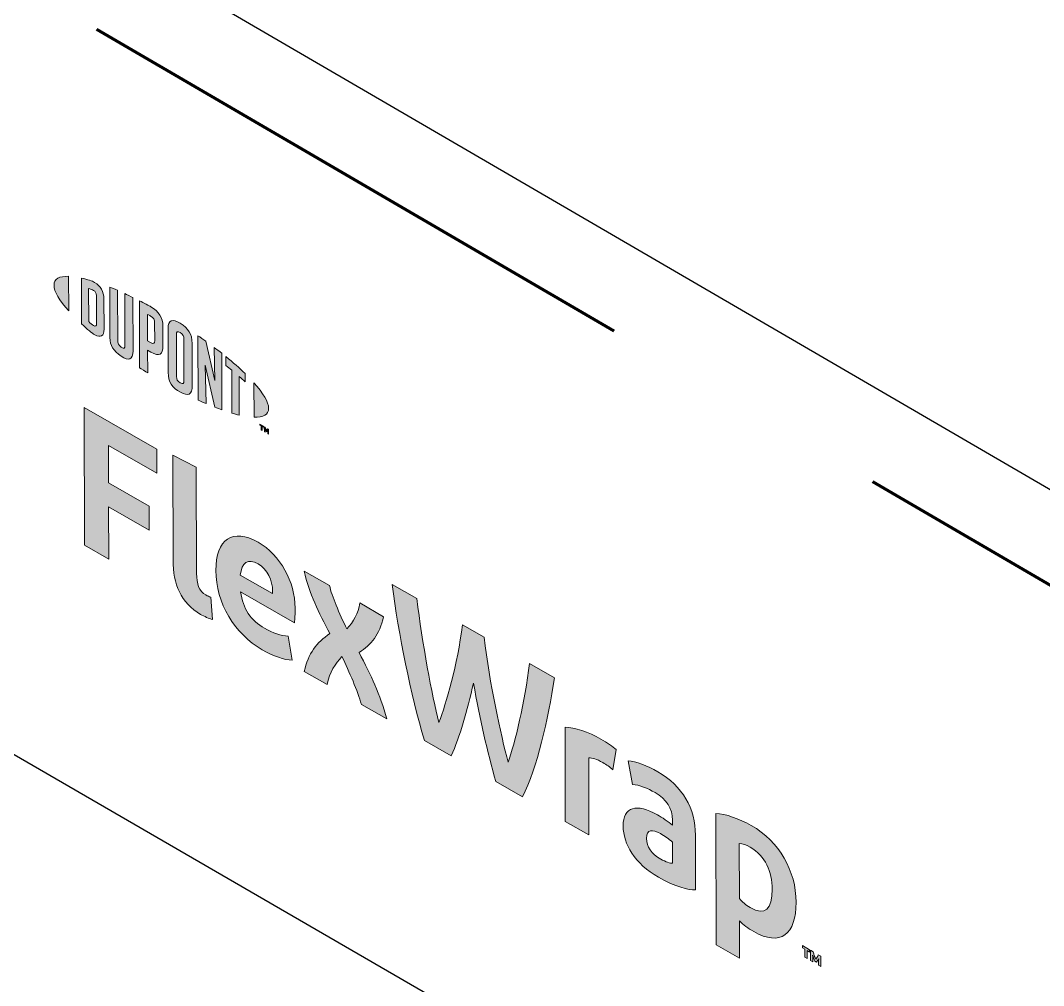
# Model space of a CAD drawing. Extents: x -1140 to 5605, y -816 to 2382.
# Drawn here: x 845 to 875.75, y 1150.04 to 1179.05 of the extents above; entities that cross this region are included whole.
import ezdxf

# ---------------------------------------------------------------- set-up
doc = ezdxf.new("R2010")
doc.units = 0
doc.header["$MEASUREMENT"] = 0
doc.linetypes.add('AI-Linetype-59', pattern=[27, 18, -9])
doc.layers.add('G-ANNO-TTLB', color=7, linetype='Continuous', lineweight=0)
doc.layers.add('TYVEK', color=7, linetype='Continuous', lineweight=0)

# ---------------------------------------------------------------- blocks, each defined once
blk = doc.blocks.new('Block_84')
at = {"layer": 'TYVEK', "true_color": 0x000000, "transparency": 33554687}
h = blk.add_hatch(color=18, dxfattribs=at)
h.dxf.hatch_style = 2
edge = h.paths.add_edge_path()
edge.add_spline(control_points=[(846.916, 1163.271), (846.916, 1163.271), (846.906, 1167.412), (846.906, 1167.412), (846.906, 1167.412), (849.091, 1166.157), (849.091, 1166.157), (849.091, 1166.157), (849.093, 1165.436), (849.093, 1165.436), (849.093, 1165.436), (847.641, 1166.269), (847.641, 1166.269), (847.641, 1166.269), (847.644, 1165.145), (847.644, 1165.145), (847.644, 1165.145), (848.865, 1164.444), (848.865, 1164.444), (848.865, 1164.444), (848.867, 1163.723), (848.867, 1163.723), (848.867, 1163.723), (847.646, 1164.424), (847.646, 1164.424), (847.646, 1164.424), (847.65, 1162.85), (847.65, 1162.85), (847.65, 1162.85), (846.916, 1163.271), (846.916, 1163.271)], knot_values=[0, 0, 0, 0, 1, 1, 1, 2, 2, 2, 3, 3, 3, 4, 4, 4, 5, 5, 5, 6, 6, 6, 7, 7, 7, 8, 8, 8, 9, 9, 9, 10, 10, 10, 10], degree=3, periodic=0)
h = blk.add_hatch(color=18, dxfattribs=at)
h.dxf.hatch_style = 2
edge = h.paths.add_edge_path()
edge.add_spline(control_points=[(850.289, 1162.428), (850.29, 1162.108), (850.362, 1161.896), (850.567, 1161.778), (850.618, 1161.748), (850.67, 1161.725), (850.716, 1161.71), (850.716, 1161.71), (850.769, 1161.036), (850.769, 1161.036), (850.671, 1161.068), (850.512, 1161.136), (850.41, 1161.195), (849.82, 1161.533), (849.583, 1162.112), (849.581, 1162.822), (849.581, 1162.822), (849.573, 1165.981), (849.573, 1165.981), (849.573, 1165.981), (850.281, 1165.622), (850.281, 1165.622), (850.281, 1165.622), (850.289, 1162.428), (850.289, 1162.428)], knot_values=[0, 0, 0, 0, 1, 1, 1, 2, 2, 2, 3, 3, 3, 4, 4, 4, 5, 5, 5, 6, 6, 6, 7, 7, 7, 8, 8, 8, 8], degree=3, periodic=0)
h = blk.add_hatch(color=18, dxfattribs=at)
h.dxf.hatch_style = 2
edge = h.paths.add_edge_path()
edge.add_spline(control_points=[(851.601, 1162.378), (851.601, 1162.378), (852.575, 1161.818), (852.575, 1161.818), (852.575, 1161.818), (852.575, 1161.889), (852.575, 1161.889), (852.574, 1162.22), (852.42, 1162.551), (852.138, 1162.713), (851.84, 1162.884), (851.646, 1162.753), (851.601, 1162.378)], knot_values=[0, 0, 0, 0, 1, 1, 1, 2, 2, 2, 3, 3, 3, 4, 4, 4, 4], degree=3, periodic=0)
edge = h.paths.add_edge_path()
edge.add_spline(control_points=[(853.159, 1159.817), (852.934, 1159.828), (852.6, 1159.937), (852.262, 1160.131), (851.436, 1160.606), (850.87, 1161.533), (850.868, 1162.515), (850.865, 1163.455), (851.382, 1163.797), (852.136, 1163.364), (852.808, 1162.978), (853.251, 1162.175), (853.253, 1161.382), (853.253, 1161.205), (853.243, 1161.057), (853.233, 1160.944), (853.233, 1160.944), (851.612, 1161.875), (851.612, 1161.875), (851.68, 1161.363), (851.921, 1161.012), (852.332, 1160.776), (852.583, 1160.632), (852.824, 1160.559), (853.045, 1160.539), (853.045, 1160.539), (853.159, 1159.817), (853.159, 1159.817)], knot_values=[0, 0, 0, 0, 1, 1, 1, 2, 2, 2, 3, 3, 3, 4, 4, 4, 5, 5, 5, 6, 6, 6, 7, 7, 7, 8, 8, 8, 9, 9, 9, 9], degree=3, periodic=0)
h = blk.add_hatch(color=18, dxfattribs=at)
h.dxf.hatch_style = 2
edge = h.paths.add_edge_path()
edge.add_spline(control_points=[(854.299, 1160.616), (853.955, 1161.251), (853.682, 1161.815), (853.521, 1162.498), (853.521, 1162.498), (854.286, 1162.059), (854.286, 1162.059), (854.353, 1161.754), (854.58, 1161.223), (854.806, 1160.756), (854.995, 1160.972), (855.159, 1161.227), (855.194, 1161.538), (855.194, 1161.538), (855.912, 1161.125), (855.912, 1161.125), (855.78, 1160.587), (855.555, 1160.284), (855.172, 1160.05), (855.542, 1159.359), (855.795, 1158.8), (856.007, 1158.052), (856.007, 1158.052), (855.242, 1158.491), (855.242, 1158.491), (855.134, 1158.884), (854.876, 1159.475), (854.66, 1159.924), (854.466, 1159.711), (854.282, 1159.462), (854.211, 1159.083), (854.211, 1159.083), (853.524, 1159.478), (853.524, 1159.478), (853.65, 1160.019), (853.89, 1160.354), (854.299, 1160.616)], knot_values=[0, 0, 0, 0, 1, 1, 1, 2, 2, 2, 3, 3, 3, 4, 4, 4, 5, 5, 5, 6, 6, 6, 7, 7, 7, 8, 8, 8, 9, 9, 9, 10, 10, 10, 11, 11, 11, 12, 12, 12, 12], degree=3, periodic=0)
h = blk.add_hatch(color=18, dxfattribs=at)
h.dxf.hatch_style = 2
edge = h.paths.add_edge_path()
edge.add_spline(control_points=[(860.301, 1159.722), (860.301, 1159.722), (861.05, 1159.292), (861.05, 1159.292), (860.858, 1158.026), (860.524, 1156.593), (860.09, 1155.708), (860.09, 1155.708), (859.285, 1156.17), (859.285, 1156.17), (859.032, 1157.054), (858.804, 1158.053), (858.612, 1159.132), (858.419, 1158.274), (858.2, 1157.531), (857.946, 1156.939), (857.946, 1156.939), (857.14, 1157.401), (857.14, 1157.401), (856.727, 1158.773), (856.359, 1160.609), (856.166, 1162.096), (856.166, 1162.096), (856.91, 1161.669), (856.91, 1161.669), (857.072, 1160.33), (857.362, 1158.763), (857.574, 1157.95), (857.793, 1158.515), (858.134, 1159.678), (858.279, 1160.883), (858.279, 1160.883), (858.936, 1160.506), (858.936, 1160.506), (859.093, 1159.128), (859.43, 1157.576), (859.657, 1156.754), (859.861, 1157.328), (860.15, 1158.562), (860.301, 1159.722)], knot_values=[0, 0, 0, 0, 1, 1, 1, 2, 2, 2, 3, 3, 3, 4, 4, 4, 5, 5, 5, 6, 6, 6, 7, 7, 7, 8, 8, 8, 9, 9, 9, 10, 10, 10, 11, 11, 11, 12, 12, 12, 13, 13, 13, 13], degree=3, periodic=0)
h = blk.add_hatch(color=18, dxfattribs=at)
h.dxf.hatch_style = 2
edge = h.paths.add_edge_path()
edge.add_spline(control_points=[(862.443, 1157.447), (862.627, 1157.341), (862.802, 1157.217), (862.904, 1157.129), (862.904, 1157.129), (862.803, 1156.519), (862.803, 1156.519), (862.716, 1156.605), (862.608, 1156.678), (862.501, 1156.74), (862.311, 1156.849), (862.183, 1156.881), (862.075, 1156.884), (862.075, 1156.884), (862.081, 1154.565), (862.081, 1154.565), (862.081, 1154.565), (861.373, 1154.972), (861.373, 1154.972), (861.373, 1154.972), (861.366, 1157.805), (861.366, 1157.805), (861.643, 1157.806), (862.073, 1157.659), (862.443, 1157.447)], knot_values=[0, 0, 0, 0, 1, 1, 1, 2, 2, 2, 3, 3, 3, 4, 4, 4, 5, 5, 5, 6, 6, 6, 7, 7, 7, 8, 8, 8, 8], degree=3, periodic=0)
h = blk.add_hatch(color=18, dxfattribs=at)
h.dxf.hatch_style = 2
edge = h.paths.add_edge_path()
edge.add_spline(control_points=[(864.598, 1153.717), (864.598, 1153.717), (864.597, 1154.349), (864.597, 1154.349), (864.479, 1154.447), (864.355, 1154.535), (864.232, 1154.606), (863.996, 1154.741), (863.812, 1154.741), (863.813, 1154.463), (863.813, 1154.214), (863.967, 1153.996), (864.239, 1153.84), (864.393, 1153.751), (864.521, 1153.713), (864.598, 1153.717)], knot_values=[0, 0, 0, 0, 1, 1, 1, 2, 2, 2, 3, 3, 3, 4, 4, 4, 5, 5, 5, 5], degree=3, periodic=0)
edge = h.paths.add_edge_path()
edge.add_spline(control_points=[(864.169, 1153.295), (863.466, 1153.699), (863.111, 1154.298), (863.11, 1154.831), (863.108, 1155.417), (863.523, 1155.521), (864.139, 1155.174), (864.282, 1155.091), (864.467, 1154.961), (864.595, 1154.864), (864.595, 1154.864), (864.595, 1155.006), (864.595, 1155.006), (864.594, 1155.367), (864.414, 1155.642), (864.07, 1155.839), (863.845, 1155.968), (863.604, 1156.065), (863.394, 1156.086), (863.394, 1156.086), (863.264, 1156.798), (863.264, 1156.798), (863.484, 1156.778), (863.838, 1156.646), (864.151, 1156.466), (864.905, 1156.033), (865.281, 1155.357), (865.283, 1154.558), (865.283, 1154.558), (865.287, 1152.914), (865.287, 1152.914), (865.077, 1152.91), (864.682, 1153.001), (864.169, 1153.295)], knot_values=[0, 0, 0, 0, 1, 1, 1, 2, 2, 2, 3, 3, 3, 4, 4, 4, 5, 5, 5, 6, 6, 6, 7, 7, 7, 8, 8, 8, 9, 9, 9, 10, 10, 10, 11, 11, 11, 11], degree=3, periodic=0)
h = blk.add_hatch(color=18, dxfattribs=at)
h.dxf.hatch_style = 2
edge = h.paths.add_edge_path()
edge.add_spline(control_points=[(866.932, 1152.382), (867.384, 1152.123), (867.593, 1152.322), (867.592, 1152.931), (867.591, 1153.463), (867.395, 1153.93), (866.928, 1154.198), (866.8, 1154.272), (866.707, 1154.295), (866.6, 1154.31), (866.6, 1154.31), (866.604, 1152.654), (866.604, 1152.654), (866.701, 1152.55), (866.784, 1152.468), (866.932, 1152.382)], knot_values=[0, 0, 0, 0, 1, 1, 1, 2, 2, 2, 3, 3, 3, 4, 4, 4, 5, 5, 5, 5], degree=3, periodic=0)
edge = h.paths.add_edge_path()
edge.add_spline(control_points=[(867.037, 1151.661), (866.857, 1151.764), (866.734, 1151.858), (866.606, 1151.985), (866.606, 1151.985), (866.608, 1150.861), (866.608, 1150.861), (866.608, 1150.861), (865.905, 1151.265), (865.905, 1151.265), (865.905, 1151.265), (865.896, 1155.21), (865.896, 1155.21), (866.188, 1155.196), (866.598, 1155.061), (866.962, 1154.852), (867.804, 1154.369), (868.308, 1153.489), (868.31, 1152.542), (868.313, 1151.572), (867.837, 1151.201), (867.037, 1151.661)], knot_values=[0, 0, 0, 0, 1, 1, 1, 2, 2, 2, 3, 3, 3, 4, 4, 4, 5, 5, 5, 6, 6, 6, 7, 7, 7, 7], degree=3, periodic=0)
h = blk.add_hatch(color=18, dxfattribs=at)
h.dxf.hatch_style = 2
edge = h.paths.add_edge_path()
edge.add_spline(control_points=[(868.818, 1151.056), (868.845, 1150.968), (868.869, 1150.902), (868.9, 1150.831), (868.93, 1150.867), (868.952, 1150.907), (868.977, 1150.965), (868.977, 1150.965), (869.051, 1150.922), (869.051, 1150.922), (869.051, 1150.922), (869.052, 1150.616), (869.052, 1150.616), (869.052, 1150.616), (868.987, 1150.653), (868.987, 1150.653), (868.987, 1150.653), (868.987, 1150.794), (868.987, 1150.794), (868.987, 1150.794), (868.99, 1150.84), (868.99, 1150.84), (868.97, 1150.806), (868.945, 1150.772), (868.924, 1150.746), (868.924, 1150.746), (868.874, 1150.774), (868.874, 1150.774), (868.852, 1150.826), (868.827, 1150.89), (868.806, 1150.949), (868.806, 1150.949), (868.809, 1150.896), (868.809, 1150.896), (868.809, 1150.896), (868.809, 1150.755), (868.809, 1150.755), (868.809, 1150.755), (868.745, 1150.792), (868.745, 1150.792), (868.745, 1150.792), (868.744, 1151.098), (868.744, 1151.098), (868.744, 1151.098), (868.818, 1151.056), (868.818, 1151.056)], knot_values=[0, 0, 0, 0, 1, 1, 1, 2, 2, 2, 3, 3, 3, 4, 4, 4, 5, 5, 5, 6, 6, 6, 7, 7, 7, 8, 8, 8, 9, 9, 9, 10, 10, 10, 11, 11, 11, 12, 12, 12, 13, 13, 13, 14, 14, 14, 15, 15, 15, 15], degree=3, periodic=0)
edge = h.paths.add_edge_path()
edge.add_spline(control_points=[(868.572, 1151.129), (868.572, 1151.129), (868.501, 1151.17), (868.501, 1151.17), (868.501, 1151.17), (868.501, 1151.238), (868.501, 1151.238), (868.501, 1151.238), (868.715, 1151.115), (868.715, 1151.115), (868.715, 1151.115), (868.715, 1151.047), (868.715, 1151.047), (868.715, 1151.047), (868.644, 1151.088), (868.644, 1151.088), (868.644, 1151.088), (868.644, 1150.85), (868.644, 1150.85), (868.644, 1150.85), (868.573, 1150.891), (868.573, 1150.891), (868.573, 1150.891), (868.572, 1151.129), (868.572, 1151.129)], knot_values=[0, 0, 0, 0, 1, 1, 1, 2, 2, 2, 3, 3, 3, 4, 4, 4, 5, 5, 5, 6, 6, 6, 7, 7, 7, 8, 8, 8, 8], degree=3, periodic=0)
at = {"layer": 'TYVEK'}
for points, knots in [([(846.916, 1163.271), (846.916, 1163.271), (846.906, 1167.412), (846.906, 1167.412), (846.906, 1167.412), (849.091, 1166.157), (849.091, 1166.157), (849.091, 1166.157), (849.093, 1165.436), (849.093, 1165.436), (849.093, 1165.436), (847.641, 1166.269), (847.641, 1166.269), (847.641, 1166.269), (847.644, 1165.145), (847.644, 1165.145), (847.644, 1165.145), (848.865, 1164.444), (848.865, 1164.444), (848.865, 1164.444), (848.867, 1163.723), (848.867, 1163.723), (848.867, 1163.723), (847.646, 1164.424), (847.646, 1164.424), (847.646, 1164.424), (847.65, 1162.85), (847.65, 1162.85), (847.65, 1162.85), (846.916, 1163.271), (846.916, 1163.271)], [0, 0, 0, 0, 1, 1, 1, 2, 2, 2, 3, 3, 3, 4, 4, 4, 5, 5, 5, 6, 6, 6, 7, 7, 7, 8, 8, 8, 9, 9, 9, 10, 10, 10, 10]), ([(850.289, 1162.428), (850.29, 1162.108), (850.362, 1161.896), (850.567, 1161.778), (850.618, 1161.748), (850.67, 1161.725), (850.716, 1161.71), (850.716, 1161.71), (850.769, 1161.036), (850.769, 1161.036), (850.671, 1161.068), (850.512, 1161.136), (850.41, 1161.195), (849.82, 1161.533), (849.583, 1162.112), (849.581, 1162.822), (849.581, 1162.822), (849.573, 1165.981), (849.573, 1165.981), (849.573, 1165.981), (850.281, 1165.622), (850.281, 1165.622), (850.281, 1165.622), (850.289, 1162.428), (850.289, 1162.428)], [0, 0, 0, 0, 1, 1, 1, 2, 2, 2, 3, 3, 3, 4, 4, 4, 5, 5, 5, 6, 6, 6, 7, 7, 7, 8, 8, 8, 8]), ([(853.159, 1159.817), (852.934, 1159.828), (852.6, 1159.937), (852.262, 1160.131), (851.436, 1160.606), (850.87, 1161.533), (850.868, 1162.515), (850.865, 1163.455), (851.382, 1163.797), (852.136, 1163.364), (852.808, 1162.978), (853.251, 1162.175), (853.253, 1161.382), (853.253, 1161.205), (853.243, 1161.057), (853.233, 1160.944), (853.233, 1160.944), (851.612, 1161.875), (851.612, 1161.875), (851.68, 1161.363), (851.921, 1161.012), (852.332, 1160.776), (852.583, 1160.632), (852.824, 1160.559), (853.045, 1160.539), (853.045, 1160.539), (853.159, 1159.817), (853.159, 1159.817)], [0, 0, 0, 0, 1, 1, 1, 2, 2, 2, 3, 3, 3, 4, 4, 4, 5, 5, 5, 6, 6, 6, 7, 7, 7, 8, 8, 8, 9, 9, 9, 9]), ([(851.601, 1162.378), (851.601, 1162.378), (852.575, 1161.818), (852.575, 1161.818), (852.575, 1161.818), (852.575, 1161.889), (852.575, 1161.889), (852.574, 1162.22), (852.42, 1162.551), (852.138, 1162.713), (851.84, 1162.884), (851.646, 1162.753), (851.601, 1162.378)], [0, 0, 0, 0, 1, 1, 1, 2, 2, 2, 3, 3, 3, 4, 4, 4, 4]), ([(854.299, 1160.616), (853.955, 1161.251), (853.682, 1161.815), (853.521, 1162.498), (853.521, 1162.498), (854.286, 1162.059), (854.286, 1162.059), (854.353, 1161.754), (854.58, 1161.223), (854.806, 1160.756), (854.995, 1160.972), (855.159, 1161.227), (855.194, 1161.538), (855.194, 1161.538), (855.912, 1161.125), (855.912, 1161.125), (855.78, 1160.587), (855.555, 1160.284), (855.172, 1160.05), (855.542, 1159.359), (855.795, 1158.8), (856.007, 1158.052), (856.007, 1158.052), (855.242, 1158.491), (855.242, 1158.491), (855.134, 1158.884), (854.876, 1159.475), (854.66, 1159.924), (854.466, 1159.711), (854.282, 1159.462), (854.211, 1159.083), (854.211, 1159.083), (853.524, 1159.478), (853.524, 1159.478), (853.65, 1160.019), (853.89, 1160.354), (854.299, 1160.616)], [0, 0, 0, 0, 1, 1, 1, 2, 2, 2, 3, 3, 3, 4, 4, 4, 5, 5, 5, 6, 6, 6, 7, 7, 7, 8, 8, 8, 9, 9, 9, 10, 10, 10, 11, 11, 11, 12, 12, 12, 12]), ([(860.301, 1159.722), (860.301, 1159.722), (861.05, 1159.292), (861.05, 1159.292), (860.858, 1158.026), (860.524, 1156.593), (860.09, 1155.708), (860.09, 1155.708), (859.285, 1156.17), (859.285, 1156.17), (859.032, 1157.054), (858.804, 1158.053), (858.612, 1159.132), (858.419, 1158.274), (858.2, 1157.531), (857.946, 1156.939), (857.946, 1156.939), (857.14, 1157.401), (857.14, 1157.401), (856.727, 1158.773), (856.359, 1160.609), (856.166, 1162.096), (856.166, 1162.096), (856.91, 1161.669), (856.91, 1161.669), (857.072, 1160.33), (857.362, 1158.763), (857.574, 1157.95), (857.793, 1158.515), (858.134, 1159.678), (858.279, 1160.883), (858.279, 1160.883), (858.936, 1160.506), (858.936, 1160.506), (859.093, 1159.128), (859.43, 1157.576), (859.657, 1156.754), (859.861, 1157.328), (860.15, 1158.562), (860.301, 1159.722)], [0, 0, 0, 0, 1, 1, 1, 2, 2, 2, 3, 3, 3, 4, 4, 4, 5, 5, 5, 6, 6, 6, 7, 7, 7, 8, 8, 8, 9, 9, 9, 10, 10, 10, 11, 11, 11, 12, 12, 12, 13, 13, 13, 13]), ([(862.443, 1157.447), (862.627, 1157.341), (862.802, 1157.217), (862.904, 1157.129), (862.904, 1157.129), (862.803, 1156.519), (862.803, 1156.519), (862.716, 1156.605), (862.608, 1156.678), (862.501, 1156.74), (862.311, 1156.849), (862.183, 1156.881), (862.075, 1156.884), (862.075, 1156.884), (862.081, 1154.565), (862.081, 1154.565), (862.081, 1154.565), (861.373, 1154.972), (861.373, 1154.972), (861.373, 1154.972), (861.366, 1157.805), (861.366, 1157.805), (861.643, 1157.806), (862.073, 1157.659), (862.443, 1157.447)], [0, 0, 0, 0, 1, 1, 1, 2, 2, 2, 3, 3, 3, 4, 4, 4, 5, 5, 5, 6, 6, 6, 7, 7, 7, 8, 8, 8, 8]), ([(864.169, 1153.295), (863.466, 1153.699), (863.111, 1154.298), (863.11, 1154.831), (863.108, 1155.417), (863.523, 1155.521), (864.139, 1155.174), (864.282, 1155.091), (864.467, 1154.961), (864.595, 1154.864), (864.595, 1154.864), (864.595, 1155.006), (864.595, 1155.006), (864.594, 1155.367), (864.414, 1155.642), (864.07, 1155.839), (863.845, 1155.968), (863.604, 1156.065), (863.394, 1156.086), (863.394, 1156.086), (863.264, 1156.798), (863.264, 1156.798), (863.484, 1156.778), (863.838, 1156.646), (864.151, 1156.466), (864.905, 1156.033), (865.281, 1155.357), (865.283, 1154.558), (865.283, 1154.558), (865.287, 1152.914), (865.287, 1152.914), (865.077, 1152.91), (864.682, 1153.001), (864.169, 1153.295)], [0, 0, 0, 0, 1, 1, 1, 2, 2, 2, 3, 3, 3, 4, 4, 4, 5, 5, 5, 6, 6, 6, 7, 7, 7, 8, 8, 8, 9, 9, 9, 10, 10, 10, 11, 11, 11, 11]), ([(867.037, 1151.661), (866.857, 1151.764), (866.734, 1151.858), (866.606, 1151.985), (866.606, 1151.985), (866.608, 1150.861), (866.608, 1150.861), (866.608, 1150.861), (865.905, 1151.265), (865.905, 1151.265), (865.905, 1151.265), (865.896, 1155.21), (865.896, 1155.21), (866.188, 1155.196), (866.598, 1155.061), (866.962, 1154.852), (867.804, 1154.369), (868.308, 1153.489), (868.31, 1152.542), (868.313, 1151.572), (867.837, 1151.201), (867.037, 1151.661)], [0, 0, 0, 0, 1, 1, 1, 2, 2, 2, 3, 3, 3, 4, 4, 4, 5, 5, 5, 6, 6, 6, 7, 7, 7, 7]), ([(864.598, 1153.717), (864.598, 1153.717), (864.597, 1154.349), (864.597, 1154.349), (864.479, 1154.447), (864.355, 1154.535), (864.232, 1154.606), (863.996, 1154.741), (863.812, 1154.741), (863.813, 1154.463), (863.813, 1154.214), (863.967, 1153.996), (864.239, 1153.84), (864.393, 1153.751), (864.521, 1153.713), (864.598, 1153.717)], [0, 0, 0, 0, 1, 1, 1, 2, 2, 2, 3, 3, 3, 4, 4, 4, 5, 5, 5, 5]), ([(866.932, 1152.382), (867.384, 1152.123), (867.593, 1152.322), (867.592, 1152.931), (867.591, 1153.463), (867.395, 1153.93), (866.928, 1154.198), (866.8, 1154.272), (866.707, 1154.295), (866.6, 1154.31), (866.6, 1154.31), (866.604, 1152.654), (866.604, 1152.654), (866.701, 1152.55), (866.784, 1152.468), (866.932, 1152.382)], [0, 0, 0, 0, 1, 1, 1, 2, 2, 2, 3, 3, 3, 4, 4, 4, 5, 5, 5, 5]), ([(868.572, 1151.129), (868.572, 1151.129), (868.501, 1151.17), (868.501, 1151.17), (868.501, 1151.17), (868.501, 1151.238), (868.501, 1151.238), (868.501, 1151.238), (868.715, 1151.115), (868.715, 1151.115), (868.715, 1151.115), (868.715, 1151.047), (868.715, 1151.047), (868.715, 1151.047), (868.644, 1151.088), (868.644, 1151.088), (868.644, 1151.088), (868.644, 1150.85), (868.644, 1150.85), (868.644, 1150.85), (868.573, 1150.891), (868.573, 1150.891), (868.573, 1150.891), (868.572, 1151.129), (868.572, 1151.129)], [0, 0, 0, 0, 1, 1, 1, 2, 2, 2, 3, 3, 3, 4, 4, 4, 5, 5, 5, 6, 6, 6, 7, 7, 7, 8, 8, 8, 8]), ([(868.818, 1151.056), (868.845, 1150.968), (868.869, 1150.902), (868.9, 1150.831), (868.93, 1150.867), (868.952, 1150.907), (868.977, 1150.965), (868.977, 1150.965), (869.051, 1150.922), (869.051, 1150.922), (869.051, 1150.922), (869.052, 1150.616), (869.052, 1150.616), (869.052, 1150.616), (868.987, 1150.653), (868.987, 1150.653), (868.987, 1150.653), (868.987, 1150.794), (868.987, 1150.794), (868.987, 1150.794), (868.99, 1150.84), (868.99, 1150.84), (868.97, 1150.806), (868.945, 1150.772), (868.924, 1150.746), (868.924, 1150.746), (868.874, 1150.774), (868.874, 1150.774), (868.852, 1150.826), (868.827, 1150.89), (868.806, 1150.949), (868.806, 1150.949), (868.809, 1150.896), (868.809, 1150.896), (868.809, 1150.896), (868.809, 1150.755), (868.809, 1150.755), (868.809, 1150.755), (868.745, 1150.792), (868.745, 1150.792), (868.745, 1150.792), (868.744, 1151.098), (868.744, 1151.098), (868.744, 1151.098), (868.818, 1151.056), (868.818, 1151.056)], [0, 0, 0, 0, 1, 1, 1, 2, 2, 2, 3, 3, 3, 4, 4, 4, 5, 5, 5, 6, 6, 6, 7, 7, 7, 8, 8, 8, 9, 9, 9, 10, 10, 10, 11, 11, 11, 12, 12, 12, 13, 13, 13, 14, 14, 14, 15, 15, 15, 15])]:
    blk.add_open_spline(points, degree=3, knots=knots, dxfattribs=at)
blk = doc.blocks.new('Block_85')
at = {"layer": 'TYVEK', "true_color": 0x000000, "transparency": 33554687}
h = blk.add_hatch(color=18, dxfattribs=at)
h.dxf.hatch_style = 2
edge = h.paths.add_edge_path()
edge.add_spline(control_points=[(846.004, 1171.091), (846.004, 1170.9), (846.165, 1170.63), (846.445, 1170.316), (846.445, 1170.316), (846.442, 1171.356), (846.442, 1171.356), (846.163, 1171.364), (846.003, 1171.279), (846.004, 1171.091)], knot_values=[0, 0, 0, 0, 1, 1, 1, 2, 2, 2, 3, 3, 3, 3], degree=3, periodic=0)
h = blk.add_hatch(color=18, dxfattribs=at)
h.dxf.hatch_style = 2
edge = h.paths.add_edge_path()
edge.add_spline(control_points=[(847.285, 1169.931), (847.285, 1169.851), (847.244, 1169.848), (847.194, 1169.877), (847.155, 1169.899), (847.095, 1169.949), (847.047, 1169.993), (847.047, 1169.993), (847.044, 1170.987), (847.044, 1170.987), (847.093, 1170.973), (847.153, 1170.955), (847.191, 1170.933), (847.241, 1170.905), (847.283, 1170.854), (847.283, 1170.775), (847.283, 1170.775), (847.285, 1169.931), (847.285, 1169.931)], knot_values=[0, 0, 0, 0, 1, 1, 1, 2, 2, 2, 3, 3, 3, 4, 4, 4, 5, 5, 5, 6, 6, 6, 6], degree=3, periodic=0)
edge = h.paths.add_edge_path()
edge.add_spline(control_points=[(847.223, 1171.174), (847.145, 1171.219), (847.032, 1171.257), (846.829, 1171.302), (846.829, 1171.302), (846.832, 1169.924), (846.832, 1169.924), (847.012, 1169.758), (847.149, 1169.643), (847.227, 1169.598), (847.407, 1169.495), (847.508, 1169.564), (847.508, 1169.767), (847.508, 1169.767), (847.505, 1170.682), (847.505, 1170.682), (847.505, 1170.886), (847.403, 1171.071), (847.223, 1171.174)], knot_values=[0, 0, 0, 0, 1, 1, 1, 2, 2, 2, 3, 3, 3, 4, 4, 4, 5, 5, 5, 6, 6, 6, 6], degree=3, periodic=0)
h = blk.add_hatch(color=18, dxfattribs=at)
h.dxf.hatch_style = 2
edge = h.paths.add_edge_path()
edge.add_spline(control_points=[(848.135, 1169.281), (848.136, 1169.201), (848.112, 1169.164), (848.026, 1169.226), (847.941, 1169.287), (847.918, 1169.341), (847.918, 1169.435), (847.918, 1169.435), (847.914, 1170.935), (847.914, 1170.935), (847.858, 1170.96), (847.732, 1171.012), (847.678, 1171.034), (847.678, 1171.034), (847.682, 1169.518), (847.682, 1169.518), (847.683, 1169.275), (847.785, 1169.123), (848.026, 1168.952), (848.247, 1168.796), (848.382, 1168.847), (848.381, 1169.116), (848.381, 1169.116), (848.377, 1170.718), (848.377, 1170.718), (848.331, 1170.742), (848.18, 1170.814), (848.132, 1170.836), (848.132, 1170.836), (848.135, 1169.281), (848.135, 1169.281)], knot_values=[0, 0, 0, 0, 1, 1, 1, 2, 2, 2, 3, 3, 3, 4, 4, 4, 5, 5, 5, 6, 6, 6, 7, 7, 7, 8, 8, 8, 9, 9, 9, 10, 10, 10, 10], degree=3, periodic=0)
h = blk.add_hatch(color=18, dxfattribs=at)
h.dxf.hatch_style = 2
edge = h.paths.add_edge_path()
edge.add_spline(control_points=[(849.03, 1169.425), (849.03, 1169.338), (849.004, 1169.31), (848.904, 1169.367), (848.904, 1169.367), (848.818, 1169.416), (848.818, 1169.416), (848.818, 1169.416), (848.816, 1170.212), (848.816, 1170.212), (848.854, 1170.193), (848.875, 1170.181), (848.898, 1170.168), (849.006, 1170.106), (849.029, 1170.046), (849.029, 1169.957), (849.029, 1169.957), (849.03, 1169.425), (849.03, 1169.425)], knot_values=[0, 0, 0, 0, 1, 1, 1, 2, 2, 2, 3, 3, 3, 4, 4, 4, 5, 5, 5, 6, 6, 6, 6], degree=3, periodic=0)
edge = h.paths.add_edge_path()
edge.add_spline(control_points=[(848.912, 1170.442), (848.869, 1170.466), (848.713, 1170.55), (848.569, 1170.622), (848.569, 1170.622), (848.574, 1168.604), (848.574, 1168.604), (848.623, 1168.573), (848.751, 1168.492), (848.82, 1168.45), (848.82, 1168.45), (848.819, 1169.135), (848.819, 1169.135), (848.819, 1169.135), (848.915, 1169.08), (848.915, 1169.08), (849.172, 1168.933), (849.279, 1169.005), (849.279, 1169.261), (849.279, 1169.261), (849.277, 1169.856), (849.277, 1169.856), (849.277, 1170.107), (849.156, 1170.301), (848.912, 1170.442)], knot_values=[0, 0, 0, 0, 1, 1, 1, 2, 2, 2, 3, 3, 3, 4, 4, 4, 5, 5, 5, 6, 6, 6, 7, 7, 7, 8, 8, 8, 8], degree=3, periodic=0)
h = blk.add_hatch(color=18, dxfattribs=at)
h.dxf.hatch_style = 2
edge = h.paths.add_edge_path()
edge.add_spline(control_points=[(849.91, 1168.216), (849.91, 1168.136), (849.887, 1168.108), (849.8, 1168.155), (849.711, 1168.204), (849.686, 1168.262), (849.686, 1168.345), (849.686, 1168.345), (849.683, 1169.603), (849.683, 1169.603), (849.683, 1169.686), (849.707, 1169.717), (849.797, 1169.663), (849.884, 1169.61), (849.907, 1169.554), (849.907, 1169.474), (849.907, 1169.474), (849.91, 1168.216), (849.91, 1168.216)], knot_values=[0, 0, 0, 0, 1, 1, 1, 2, 2, 2, 3, 3, 3, 4, 4, 4, 5, 5, 5, 6, 6, 6, 6], degree=3, periodic=0)
edge = h.paths.add_edge_path()
edge.add_spline(control_points=[(849.796, 1169.945), (849.568, 1170.089), (849.433, 1170.05), (849.433, 1169.785), (849.433, 1169.785), (849.437, 1168.464), (849.437, 1168.464), (849.437, 1168.184), (849.56, 1167.998), (849.801, 1167.872), (850.037, 1167.748), (850.159, 1167.781), (850.159, 1168.079), (850.159, 1168.079), (850.156, 1169.34), (850.156, 1169.34), (850.155, 1169.624), (850.043, 1169.789), (849.796, 1169.945)], knot_values=[0, 0, 0, 0, 1, 1, 1, 2, 2, 2, 3, 3, 3, 4, 4, 4, 5, 5, 5, 6, 6, 6, 6], degree=3, periodic=0)
h = blk.add_hatch(color=18, dxfattribs=at)
h.dxf.hatch_style = 2
edge = h.paths.add_edge_path()
edge.add_spline(control_points=[(850.84, 1168.223), (850.84, 1168.223), (850.565, 1169.406), (850.565, 1169.406), (850.49, 1169.46), (850.401, 1169.523), (850.331, 1169.57), (850.331, 1169.57), (850.336, 1167.633), (850.336, 1167.633), (850.385, 1167.61), (850.509, 1167.555), (850.573, 1167.528), (850.573, 1167.528), (850.551, 1168.681), (850.551, 1168.681), (850.551, 1168.681), (850.842, 1167.418), (850.842, 1167.418), (850.903, 1167.394), (850.993, 1167.361), (851.052, 1167.34), (851.052, 1167.34), (851.048, 1169.042), (851.048, 1169.042), (850.986, 1169.091), (850.874, 1169.177), (850.821, 1169.217), (850.821, 1169.217), (850.84, 1168.223), (850.84, 1168.223)], knot_values=[0, 0, 0, 0, 1, 1, 1, 2, 2, 2, 3, 3, 3, 4, 4, 4, 5, 5, 5, 6, 6, 6, 7, 7, 7, 8, 8, 8, 9, 9, 9, 10, 10, 10, 10], degree=3, periodic=0)
h = blk.add_hatch(color=18, dxfattribs=at)
h.dxf.hatch_style = 2
edge = h.paths.add_edge_path()
edge.add_spline(control_points=[(851.17, 1168.674), (851.231, 1168.627), (851.291, 1168.578), (851.349, 1168.53), (851.349, 1168.53), (851.352, 1167.242), (851.352, 1167.242), (851.406, 1167.226), (851.506, 1167.198), (851.573, 1167.183), (851.573, 1167.183), (851.57, 1168.343), (851.57, 1168.343), (851.634, 1168.287), (851.694, 1168.233), (851.749, 1168.183), (851.749, 1168.183), (851.748, 1168.432), (851.748, 1168.432), (851.574, 1168.601), (851.388, 1168.766), (851.169, 1168.943), (851.169, 1168.943), (851.17, 1168.674), (851.17, 1168.674)], knot_values=[0, 0, 0, 0, 1, 1, 1, 2, 2, 2, 3, 3, 3, 4, 4, 4, 5, 5, 5, 6, 6, 6, 7, 7, 7, 8, 8, 8, 8], degree=3, periodic=0)
h = blk.add_hatch(color=18, dxfattribs=at)
h.dxf.hatch_style = 2
edge = h.paths.add_edge_path()
edge.add_spline(control_points=[(852.455, 1167.387), (852.455, 1167.196), (852.295, 1167.11), (852.016, 1167.118), (852.016, 1167.118), (852.013, 1168.158), (852.013, 1168.158), (852.293, 1167.845), (852.454, 1167.576), (852.455, 1167.387)], knot_values=[0, 0, 0, 0, 1, 1, 1, 2, 2, 2, 3, 3, 3, 3], degree=3, periodic=0)
h = blk.add_hatch(color=18, dxfattribs=at)
h.dxf.hatch_style = 2
edge = h.paths.add_edge_path()
edge.add_spline(control_points=[(852.325, 1166.836), (852.325, 1166.836), (852.352, 1166.821), (852.352, 1166.821), (852.352, 1166.821), (852.391, 1166.727), (852.391, 1166.727), (852.391, 1166.727), (852.43, 1166.776), (852.43, 1166.776), (852.43, 1166.776), (852.456, 1166.761), (852.456, 1166.761), (852.456, 1166.761), (852.456, 1166.611), (852.456, 1166.611), (852.456, 1166.611), (852.432, 1166.625), (852.432, 1166.625), (852.432, 1166.625), (852.432, 1166.732), (852.432, 1166.732), (852.432, 1166.732), (852.392, 1166.683), (852.392, 1166.683), (852.392, 1166.683), (852.39, 1166.685), (852.39, 1166.685), (852.39, 1166.685), (852.349, 1166.779), (852.349, 1166.779), (852.349, 1166.779), (852.35, 1166.673), (852.35, 1166.673), (852.35, 1166.673), (852.326, 1166.686), (852.326, 1166.686), (852.326, 1166.686), (852.325, 1166.836), (852.325, 1166.836)], knot_values=[0, 0, 0, 0, 1, 1, 1, 2, 2, 2, 3, 3, 3, 4, 4, 4, 5, 5, 5, 6, 6, 6, 7, 7, 7, 8, 8, 8, 9, 9, 9, 10, 10, 10, 11, 11, 11, 12, 12, 12, 13, 13, 13, 13], degree=3, periodic=0)
edge = h.paths.add_edge_path()
edge.add_spline(control_points=[(852.233, 1166.863), (852.233, 1166.863), (852.192, 1166.886), (852.192, 1166.886), (852.192, 1166.886), (852.192, 1166.912), (852.192, 1166.912), (852.192, 1166.912), (852.297, 1166.852), (852.297, 1166.852), (852.297, 1166.852), (852.297, 1166.826), (852.297, 1166.826), (852.297, 1166.826), (852.257, 1166.849), (852.257, 1166.849), (852.257, 1166.849), (852.258, 1166.725), (852.258, 1166.725), (852.258, 1166.725), (852.233, 1166.74), (852.233, 1166.74), (852.233, 1166.74), (852.233, 1166.863), (852.233, 1166.863)], knot_values=[0, 0, 0, 0, 1, 1, 1, 2, 2, 2, 3, 3, 3, 4, 4, 4, 5, 5, 5, 6, 6, 6, 7, 7, 7, 8, 8, 8, 8], degree=3, periodic=0)
at = {"layer": 'TYVEK'}
for points, knots in [([(846.004, 1171.091), (846.004, 1170.9), (846.165, 1170.63), (846.445, 1170.316), (846.445, 1170.316), (846.442, 1171.356), (846.442, 1171.356), (846.163, 1171.364), (846.003, 1171.279), (846.004, 1171.091)], [0, 0, 0, 0, 1, 1, 1, 2, 2, 2, 3, 3, 3, 3]), ([(847.223, 1171.174), (847.145, 1171.219), (847.032, 1171.257), (846.829, 1171.302), (846.829, 1171.302), (846.832, 1169.924), (846.832, 1169.924), (847.012, 1169.758), (847.149, 1169.643), (847.227, 1169.598), (847.407, 1169.495), (847.508, 1169.564), (847.508, 1169.767), (847.508, 1169.767), (847.505, 1170.682), (847.505, 1170.682), (847.505, 1170.886), (847.403, 1171.071), (847.223, 1171.174)], [0, 0, 0, 0, 1, 1, 1, 2, 2, 2, 3, 3, 3, 4, 4, 4, 5, 5, 5, 6, 6, 6, 6]), ([(848.135, 1169.281), (848.136, 1169.201), (848.112, 1169.164), (848.026, 1169.226), (847.941, 1169.287), (847.918, 1169.341), (847.918, 1169.435), (847.918, 1169.435), (847.914, 1170.935), (847.914, 1170.935), (847.858, 1170.96), (847.732, 1171.012), (847.678, 1171.034), (847.678, 1171.034), (847.682, 1169.518), (847.682, 1169.518), (847.683, 1169.275), (847.785, 1169.123), (848.026, 1168.952), (848.247, 1168.796), (848.382, 1168.847), (848.381, 1169.116), (848.381, 1169.116), (848.377, 1170.718), (848.377, 1170.718), (848.331, 1170.742), (848.18, 1170.814), (848.132, 1170.836), (848.132, 1170.836), (848.135, 1169.281), (848.135, 1169.281)], [0, 0, 0, 0, 1, 1, 1, 2, 2, 2, 3, 3, 3, 4, 4, 4, 5, 5, 5, 6, 6, 6, 7, 7, 7, 8, 8, 8, 9, 9, 9, 10, 10, 10, 10]), ([(847.285, 1169.931), (847.285, 1169.851), (847.244, 1169.848), (847.194, 1169.877), (847.155, 1169.899), (847.095, 1169.949), (847.047, 1169.993), (847.047, 1169.993), (847.044, 1170.987), (847.044, 1170.987), (847.093, 1170.973), (847.153, 1170.955), (847.191, 1170.933), (847.241, 1170.905), (847.283, 1170.854), (847.283, 1170.775), (847.283, 1170.775), (847.285, 1169.931), (847.285, 1169.931)], [0, 0, 0, 0, 1, 1, 1, 2, 2, 2, 3, 3, 3, 4, 4, 4, 5, 5, 5, 6, 6, 6, 6]), ([(848.912, 1170.442), (848.869, 1170.466), (848.713, 1170.55), (848.569, 1170.622), (848.569, 1170.622), (848.574, 1168.604), (848.574, 1168.604), (848.623, 1168.573), (848.751, 1168.492), (848.82, 1168.45), (848.82, 1168.45), (848.819, 1169.135), (848.819, 1169.135), (848.819, 1169.135), (848.915, 1169.08), (848.915, 1169.08), (849.172, 1168.933), (849.279, 1169.005), (849.279, 1169.261), (849.279, 1169.261), (849.277, 1169.856), (849.277, 1169.856), (849.277, 1170.107), (849.156, 1170.301), (848.912, 1170.442)], [0, 0, 0, 0, 1, 1, 1, 2, 2, 2, 3, 3, 3, 4, 4, 4, 5, 5, 5, 6, 6, 6, 7, 7, 7, 8, 8, 8, 8]), ([(849.03, 1169.425), (849.03, 1169.338), (849.004, 1169.31), (848.904, 1169.367), (848.904, 1169.367), (848.818, 1169.416), (848.818, 1169.416), (848.818, 1169.416), (848.816, 1170.212), (848.816, 1170.212), (848.854, 1170.193), (848.875, 1170.181), (848.898, 1170.168), (849.006, 1170.106), (849.029, 1170.046), (849.029, 1169.957), (849.029, 1169.957), (849.03, 1169.425), (849.03, 1169.425)], [0, 0, 0, 0, 1, 1, 1, 2, 2, 2, 3, 3, 3, 4, 4, 4, 5, 5, 5, 6, 6, 6, 6]), ([(849.796, 1169.945), (849.568, 1170.089), (849.433, 1170.05), (849.433, 1169.785), (849.433, 1169.785), (849.437, 1168.464), (849.437, 1168.464), (849.437, 1168.184), (849.56, 1167.998), (849.801, 1167.872), (850.037, 1167.748), (850.159, 1167.781), (850.159, 1168.079), (850.159, 1168.079), (850.156, 1169.34), (850.156, 1169.34), (850.155, 1169.624), (850.043, 1169.789), (849.796, 1169.945)], [0, 0, 0, 0, 1, 1, 1, 2, 2, 2, 3, 3, 3, 4, 4, 4, 5, 5, 5, 6, 6, 6, 6]), ([(849.91, 1168.216), (849.91, 1168.136), (849.887, 1168.108), (849.8, 1168.155), (849.711, 1168.204), (849.686, 1168.262), (849.686, 1168.345), (849.686, 1168.345), (849.683, 1169.603), (849.683, 1169.603), (849.683, 1169.686), (849.707, 1169.717), (849.797, 1169.663), (849.884, 1169.61), (849.907, 1169.554), (849.907, 1169.474), (849.907, 1169.474), (849.91, 1168.216), (849.91, 1168.216)], [0, 0, 0, 0, 1, 1, 1, 2, 2, 2, 3, 3, 3, 4, 4, 4, 5, 5, 5, 6, 6, 6, 6]), ([(850.84, 1168.223), (850.84, 1168.223), (850.565, 1169.406), (850.565, 1169.406), (850.49, 1169.46), (850.401, 1169.523), (850.331, 1169.57), (850.331, 1169.57), (850.336, 1167.633), (850.336, 1167.633), (850.385, 1167.61), (850.509, 1167.555), (850.573, 1167.528), (850.573, 1167.528), (850.551, 1168.681), (850.551, 1168.681), (850.551, 1168.681), (850.842, 1167.418), (850.842, 1167.418), (850.903, 1167.394), (850.993, 1167.361), (851.052, 1167.34), (851.052, 1167.34), (851.048, 1169.042), (851.048, 1169.042), (850.986, 1169.091), (850.874, 1169.177), (850.821, 1169.217), (850.821, 1169.217), (850.84, 1168.223), (850.84, 1168.223)], [0, 0, 0, 0, 1, 1, 1, 2, 2, 2, 3, 3, 3, 4, 4, 4, 5, 5, 5, 6, 6, 6, 7, 7, 7, 8, 8, 8, 9, 9, 9, 10, 10, 10, 10]), ([(851.17, 1168.674), (851.231, 1168.627), (851.291, 1168.578), (851.349, 1168.53), (851.349, 1168.53), (851.352, 1167.242), (851.352, 1167.242), (851.406, 1167.226), (851.506, 1167.198), (851.573, 1167.183), (851.573, 1167.183), (851.57, 1168.343), (851.57, 1168.343), (851.634, 1168.287), (851.694, 1168.233), (851.749, 1168.183), (851.749, 1168.183), (851.748, 1168.432), (851.748, 1168.432), (851.574, 1168.601), (851.388, 1168.766), (851.169, 1168.943), (851.169, 1168.943), (851.17, 1168.674), (851.17, 1168.674)], [0, 0, 0, 0, 1, 1, 1, 2, 2, 2, 3, 3, 3, 4, 4, 4, 5, 5, 5, 6, 6, 6, 7, 7, 7, 8, 8, 8, 8]), ([(852.455, 1167.387), (852.455, 1167.196), (852.295, 1167.11), (852.016, 1167.118), (852.016, 1167.118), (852.013, 1168.158), (852.013, 1168.158), (852.293, 1167.845), (852.454, 1167.576), (852.455, 1167.387)], [0, 0, 0, 0, 1, 1, 1, 2, 2, 2, 3, 3, 3, 3]), ([(852.233, 1166.863), (852.233, 1166.863), (852.192, 1166.886), (852.192, 1166.886), (852.192, 1166.886), (852.192, 1166.912), (852.192, 1166.912), (852.192, 1166.912), (852.297, 1166.852), (852.297, 1166.852), (852.297, 1166.852), (852.297, 1166.826), (852.297, 1166.826), (852.297, 1166.826), (852.257, 1166.849), (852.257, 1166.849), (852.257, 1166.849), (852.258, 1166.725), (852.258, 1166.725), (852.258, 1166.725), (852.233, 1166.74), (852.233, 1166.74), (852.233, 1166.74), (852.233, 1166.863), (852.233, 1166.863)], [0, 0, 0, 0, 1, 1, 1, 2, 2, 2, 3, 3, 3, 4, 4, 4, 5, 5, 5, 6, 6, 6, 7, 7, 7, 8, 8, 8, 8]), ([(852.325, 1166.836), (852.325, 1166.836), (852.352, 1166.821), (852.352, 1166.821), (852.352, 1166.821), (852.391, 1166.727), (852.391, 1166.727), (852.391, 1166.727), (852.43, 1166.776), (852.43, 1166.776), (852.43, 1166.776), (852.456, 1166.761), (852.456, 1166.761), (852.456, 1166.761), (852.456, 1166.611), (852.456, 1166.611), (852.456, 1166.611), (852.432, 1166.625), (852.432, 1166.625), (852.432, 1166.625), (852.432, 1166.732), (852.432, 1166.732), (852.432, 1166.732), (852.392, 1166.683), (852.392, 1166.683), (852.392, 1166.683), (852.39, 1166.685), (852.39, 1166.685), (852.39, 1166.685), (852.349, 1166.779), (852.349, 1166.779), (852.349, 1166.779), (852.35, 1166.673), (852.35, 1166.673), (852.35, 1166.673), (852.326, 1166.686), (852.326, 1166.686), (852.326, 1166.686), (852.325, 1166.836), (852.325, 1166.836)], [0, 0, 0, 0, 1, 1, 1, 2, 2, 2, 3, 3, 3, 4, 4, 4, 5, 5, 5, 6, 6, 6, 7, 7, 7, 8, 8, 8, 9, 9, 9, 10, 10, 10, 11, 11, 11, 12, 12, 12, 13, 13, 13, 13])]:
    blk.add_open_spline(points, degree=3, knots=knots, dxfattribs=at)
blk = doc.blocks.new('Block_83')
at = {"layer": 'TYVEK'}
for name in ['Block_85', 'Block_84']:
    blk.add_blockref(name, (0, 0), dxfattribs=at)

msp = doc.modelspace()

# ---------------------------------------------------------------- hatches: boundary and pattern name
at = {"layer": 'G-ANNO-TTLB', "true_color": 0xff00ff, "transparency": 33554687}
h = msp.add_hatch(color=6, dxfattribs=at)
edge = h.paths.add_edge_path()
edge.add_spline(control_points=[(1815.435, -731.698), (1815.435, -731.698), (-1114.083, -731.698), (-1114.083, -731.698), (-1114.083, -731.698), (-1114.083, 1725.302), (-1114.083, 1725.302), (-1114.083, 1725.302), (1815.435, 1725.302), (1815.435, 1725.302), (1815.435, 1725.302), (1815.435, -731.698), (1815.435, -731.698)], knot_values=[0, 0, 0, 0, 1, 1, 1, 2, 2, 2, 3, 3, 3, 4, 4, 4, 4], degree=3, periodic=0)
edge = h.paths.add_edge_path()
edge.add_spline(control_points=[(-1105.083, 1716.302), (-1105.083, 1716.302), (-1105.083, -722.698), (-1105.083, -722.698), (-1105.083, -722.698), (1806.435, -722.698), (1806.435, -722.698), (1806.435, -722.698), (1806.435, 1716.302), (1806.435, 1716.302), (1806.435, 1716.302), (-1105.083, 1716.302), (-1105.083, 1716.302)], knot_values=[0, 0, 0, 0, 1, 1, 1, 2, 2, 2, 3, 3, 3, 4, 4, 4, 4], degree=3, periodic=0)
edge.add_line((-1105.083, 1716.302), (-1105.083, 1716.302))

# ---------------------------------------------------------------- linework, layer by layer
at = {"layer": 'G-ANNO-TTLB'}
for points in [[(1815.435, -731.698), (1815.435, -731.698), (-1114.083, -731.698), (-1114.083, -731.698), (-1114.083, -731.698), (-1114.083, 1725.302), (-1114.083, 1725.302), (-1114.083, 1725.302), (1815.435, 1725.302), (1815.435, 1725.302), (1815.435, 1725.302), (1815.435, -731.698), (1815.435, -731.698)], [(-1105.083, 1716.302), (-1105.083, 1716.302), (-1105.083, -722.698), (-1105.083, -722.698), (-1105.083, -722.698), (1806.435, -722.698), (1806.435, -722.698), (1806.435, -722.698), (1806.435, 1716.302), (1806.435, 1716.302), (1806.435, 1716.302), (-1105.083, 1716.302), (-1105.083, 1716.302)]]:
    msp.add_open_spline(points, degree=3, knots=[0, 0, 0, 0, 1, 1, 1, 2, 2, 2, 3, 3, 3, 4, 4, 4, 4], dxfattribs=at)
at = {"layer": 'TYVEK', "color": 4, "lineweight": 25, "true_color": 0x00ffff}
for p, q in [((848.793, 1180.756), (931.318, 1132.717)), ((930.419, 1107.442), (835.264, 1162.488))]:
    msp.add_line(p, q, dxfattribs=at)
at = {"layer": 'TYVEK', "color": 18, "linetype": 'AI-Linetype-59', "lineweight": 106, "true_color": 0x000000}
msp.add_line((847.285, 1178.787), (932.572, 1129.045), dxfattribs=at)

# ---------------------------------------------------------------- block references
at = {"layer": 'TYVEK'}
msp.add_blockref('Block_83', (0, 0), dxfattribs=at)

doc.saveas('drawing.dxf')
